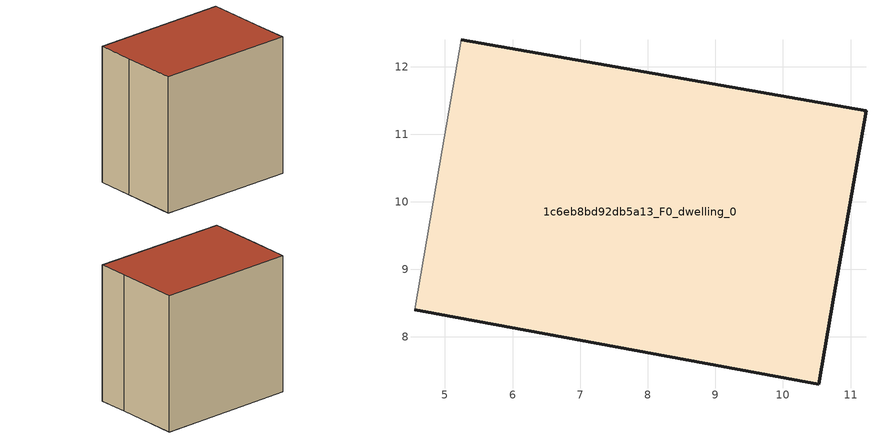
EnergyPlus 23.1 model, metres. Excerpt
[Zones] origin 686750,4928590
1c6eb8bd92db5a13_F0_dwelling_0
 floor ground (EU_floor_Construction): 10.53,7.3 10.75,8.59 11.23,11.34 5.24,12.39 4.96,10.77 4.55,8.41 z0
 wall outside (EU_wall_Construction): 5.24,12.39 11.23,11.34 10.75,8.59 10.53,7.3 4.55,8.41 z0:6
 wall adiabatic (EU_wall_Construction): 4.55,8.41 4.96,10.77 5.24,12.39 z0:6
 roof outside (EU_roof_Construction): 11.23,11.34 10.75,8.59 10.53,7.3 4.55,8.41 4.96,10.77 5.24,12.39 z6
[Building]
EU S2 Campaign: North Axis=0; Terrain=City; Solar Distribution=FullExterior
[Site:Location]
Bologna: Latitude=44.5; Longitude=11.25; Time Zone=1; Elevation=37
[SizingPeriod:WeatherFileDays]
AnnualSizingPeriod: Begin Month=1; Begin Day of Month=1; End Month=12; End Day of Month=31; Day of Week for Start Day=Monday; Use Weather File Daylight Saving Period=No; Use Weather File Rain and Snow Indicators=No
[MATERIAL]
EU_InternalMass_Material: Roughness=MediumRough; Thickness=0.1; Conductivity=1; Density=1800; Specific Heat=900; Thermal Absorptance=0.9; Solar Absorptance=0.7; Visible Absorptance=0.7
[MATERIAL:NOMASS] Roughness=MediumRough; Thermal Absorptance=0.9; Solar Absorptance=0.7; Visible Absorptance=0.7
Name | Thermal Resistance
EU_wall_NoMass | 0.578568
EU_roof_NoMass | 0.47317
EU_floor_NoMass | 0.581323
[CONSTRUCTION]
EU_wall_Construction: EU_wall_NoMass
EU_roof_Construction: EU_roof_NoMass
EU_floor_Construction: EU_floor_NoMass
EU_InternalMass_Construction: EU_InternalMass_Material
[ZONE]
1c6eb8bd92db5a13_F0_dwelling_0: Type=1; Multiplier=1; Ceiling Height=autocalculate; Volume=148.585; Floor Area=autocalculate; Part of Total Floor Area=Yes
[INTERNALMASS]
1c6eb8bd92db5a13_F0_dwelling_0_EU_InternalMass: Construction=EU_InternalMass_Construction; Zone or ZoneList=1c6eb8bd92db5a13_F0_dwelling_0; Surface Area=24.7639
[OTHEREQUIPMENT]
EU_Step8_InternalGain_1c6eb8bd92db5a13_F0_dwelling_0_f000: Fuel Type=Electricity; Zone or ZoneList or Space or SpaceList=1c6eb8bd92db5a13_F0_dwelling_0; Schedule=EU_Step8_GainSchedule_1c6eb8bd92db5a13_F0_dwelling_0_f000; Design Level Calculation Method=Watts/Area; Power per Zone Floor Area=1; Fraction Latent=0; Fraction Radiant=0; Fraction Lost=0; Carbon Dioxide Generation Rate=0; EndUse Subcategory=EU_Step8_InternalGains
[ZONEVENTILATION:DESIGNFLOWRATE]
EU_ConstantAir_1c6eb8bd92db5a13_F0_dwelling_0: Zone or ZoneList or Space or SpaceList=1c6eb8bd92db5a13_F0_dwelling_0; Schedule=EU_AlwaysOn; Design Flow Rate Calculation Method=AirChanges/Hour; Air Changes per Hour=0.65532; Ventilation Type=Natural; Fan Pressure Rise=0; Fan Total Efficiency=1; Constant Term Coefficient=1; Temperature Term Coefficient=0; Velocity Term Coefficient=0; Velocity Squared Term Coefficient=0; Minimum Indoor Temperature=-100; Maximum Indoor Temperature=100; Delta Temperature=-100; Minimum Outdoor Temperature=-100; Maximum Outdoor Temperature=100; Maximum Wind Speed=40
[HVACTEMPLATE:THERMOSTAT]
EU_HeatOnly_1c6eb8bd92db5a13_F0_dwelling_0: Constant Heating Setpoint=20; Constant Cooling Setpoint=50
[HVACTEMPLATE:ZONE:IDEALLOADSAIRSYSTEM]
1c6eb8bd92db5a13_F0_dwelling_0: Template Thermostat=EU_HeatOnly_1c6eb8bd92db5a13_F0_dwelling_0; System Availability Schedule=EU_AlwaysOn; Maximum Heating Supply Air Temperature=50; Minimum Cooling Supply Air Temperature=13; Maximum Heating Supply Air Humidity Ratio=0.0156; Minimum Cooling Supply Air Humidity Ratio=0.0077; Heating Limit=NoLimit; Cooling Limit=NoLimit; Heating Availability Schedule=EU_AlwaysOn; Cooling Availability Schedule=EU_CoolingOff; Dehumidification Control Type=ConstantSensibleHeatRatio; Cooling Sensible Heat Ratio=0.7; Dehumidification Setpoint=60; Humidification Control Type=None; Humidification Setpoint=30; Outdoor Air Method=None; Outdoor Air Flow Rate per Person=0.00944; Outdoor Air Flow Rate per Zone Floor Area=0; Outdoor Air Flow Rate per Zone=0; Demand Controlled Ventilation Type=None; Outdoor Air Economizer Type=NoEconomizer; Heat Recovery Type=None; Sensible Heat Recovery Effectiveness=0.7; Latent Heat Recovery Effectiveness=0.65
[SIZING:ZONE]
1c6eb8bd92db5a13_F0_dwelling_0: Zone Cooling Design Supply Air Temperature Input Method=SupplyAirTemperature; Zone Cooling Design Supply Air Temperature=13; Zone Heating Design Supply Air Temperature Input Method=SupplyAirTemperature; Zone Heating Design Supply Air Temperature=50; Zone Cooling Design Supply Air Humidity Ratio=0.008; Zone Heating Design Supply Air Humidity Ratio=0.008; Cooling Design Air Flow Method=DesignDay; Cooling Design Air Flow Rate=0; Cooling Minimum Air Flow per Zone Floor Area=0.000762; Cooling Minimum Air Flow=0; Cooling Minimum Air Flow Fraction=0.2; Heating Design Air Flow Method=DesignDay; Heating Design Air Flow Rate=0; Heating Maximum Air Flow per Zone Floor Area=0.002032; Heating Maximum Air Flow=0.141576; Heating Maximum Air Flow Fraction=0.3; Account for Dedicated Outdoor Air System=No; Dedicated Outdoor Air System Control Strategy=NeutralSupplyAir; Dedicated Outdoor Air Low Setpoint Temperature for Design=autosize; Dedicated Outdoor Air High Setpoint Temperature for Design=autosize; Zone Load Sizing Method=Sensible Load Only No Latent Load; Zone Latent Cooling Design Supply Air Humidity Ratio Input Method=HumidityRatioDifference; Zone Cooling Design Supply Air Humidity Ratio Difference=0.005; Zone Latent Heating Design Supply Air Humidity Ratio Input Method=HumidityRatioDifference; Zone Humidification Design Supply Air Humidity Ratio Difference=0.005
[SCHEDULE:CONSTANT]
Name | Hourly Value
EU_AlwaysOn | 1
EU_CoolingOff | 0
[SCHEDULE:FILE]
EU_Step8_GainSchedule_1c6eb8bd92db5a13_F0_dwelling_0_f000: File=../../schedules/1c6eb8bd92db5a13/1c6eb8bd92db5a13_F0_dwelling_0_f000_gain.csv; Column Number=1; Rows to Skip at Top=0; Number of Hours of Data=8760; Column Separator=Comma; Interpolate to Timestep=No; Minutes per Item=60; Adjust Schedule for Daylight Savings=Yes
